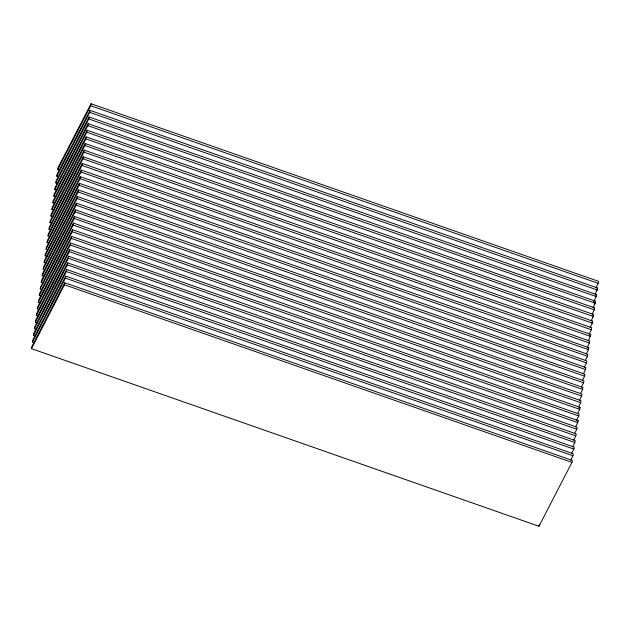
<?xml version="1.0" encoding="UTF-8"?>
<svg xmlns="http://www.w3.org/2000/svg" width="630" height="630" viewBox="0 0 630 630"><rect width="100%" height="100%" fill="white"/><g stroke="black" fill="none" stroke-linecap="round" stroke-linejoin="round"><path stroke-width="0.94" d="M31.5 348.658L31.791 346.665L64.764 282.783L572.245 460.396L571.945 462.381L538.981 526.263L31.5 348.658L64.473 284.776L64.764 282.783M34.327 342.673L32.469 342.027L32.768 340.035L65.733 276.153L573.213 453.765L572.922 455.75L570.693 460.065M35.304 336.042L33.445 335.388L33.736 333.404L66.709 269.522L574.19 447.135L573.891 449.119L571.67 453.435M36.272 329.411L34.414 328.758L34.713 326.773L67.678 262.891L575.159 440.496L574.867 442.488L572.638 446.804M37.249 322.78L35.39 322.127L35.682 320.142L68.654 256.26L576.135 433.865L575.836 435.858L573.615 440.173M38.217 316.15L36.359 315.496L36.658 313.512L69.623 249.63L577.104 427.234L576.812 429.227L574.584 433.542M39.194 309.519L37.335 308.865L37.627 306.873L70.599 242.999L578.08 420.604L577.781 422.596L575.56 426.912M40.163 302.88L38.304 302.235L38.603 300.242L71.568 236.368L579.049 413.973L578.757 415.965L576.529 420.281M41.139 296.25L39.281 295.604L39.572 293.611L72.544 229.737L580.025 407.342L579.726 409.335L577.505 413.65M42.108 289.619L40.249 288.973L40.548 286.981L73.513 223.107L580.994 400.711L580.702 402.704L578.474 407.019M43.084 282.988L41.226 282.342L41.517 280.35L74.49 216.476L581.97 394.081L581.671 396.065L579.45 400.389M44.053 276.357L42.194 275.712L42.493 273.719L75.458 209.845L582.939 387.45L582.648 389.434L580.419 393.75M45.029 269.727L43.171 269.081L43.462 267.089L76.435 203.207L583.915 380.819L583.616 382.804L581.395 387.119M45.998 263.096L44.139 262.442L44.439 260.458L77.403 196.576L584.884 374.189L584.593 376.173L582.364 380.488M46.974 256.465L45.116 255.811L45.407 253.827L78.38 189.945L585.861 367.558L585.561 369.542L583.341 373.858M47.943 249.834L46.084 249.181L46.384 247.196L79.349 183.314L586.829 360.919L586.538 362.911L584.309 367.227M48.919 243.204L47.061 242.55L47.352 240.566L80.325 176.684L587.806 354.288L587.506 356.281L585.286 360.596M49.888 236.573L48.03 235.919L48.329 233.935L81.294 170.053L588.774 347.658L588.483 349.65L586.254 353.966M50.865 229.942L49.006 229.288L49.297 227.296L82.27 163.422L589.751 341.027L589.452 343.019L587.231 347.335M51.833 223.303L49.975 222.658L50.274 220.665L83.239 156.791L590.72 334.396L590.428 336.389L588.199 340.704M52.81 216.673L50.951 216.027L51.243 214.035L84.215 150.161L591.696 327.765L591.397 329.758L589.176 334.073M53.778 210.042L51.92 209.396L52.219 207.404L85.184 143.53L592.665 321.135L592.373 323.127L590.145 327.442M54.755 203.411L52.896 202.766L53.188 200.773L86.16 136.899L593.641 314.504L593.342 316.488L591.121 320.812M55.724 196.78L53.865 196.135L54.164 194.142L87.129 130.26L594.61 307.873L594.318 309.858L592.09 314.173M56.7 190.15L54.841 189.504L55.133 187.512L88.105 123.63L595.586 301.242L595.287 303.227L593.066 307.542M57.669 183.519L55.81 182.865L56.109 180.881L89.074 116.999L596.555 294.612L596.263 296.596L593.586 301.778M58.645 176.888L56.787 176.235L57.078 174.25L90.051 110.368L597.531 287.973L597.232 289.965L595.011 294.281M59.614 170.257L57.755 169.604L58.054 167.619L91.019 103.737L598.5 281.342L598.209 283.335L595.98 287.65M32.469 342.027L65.441 278.145L65.733 276.153M33.445 335.388L66.418 271.514L66.709 269.522M34.414 328.758L67.386 264.884L67.678 262.891M35.39 322.127L68.363 258.253L68.654 256.26M36.359 315.496L69.332 251.622L69.623 249.63M37.335 308.865L70.308 244.991L70.599 242.999M38.304 302.235L71.277 238.353L71.568 236.368M39.281 295.604L72.253 231.722L72.544 229.737M40.249 288.973L73.222 225.091L73.513 223.107M41.226 282.342L74.198 218.46L74.49 216.476M42.194 275.712L75.167 211.83L75.458 209.845M43.171 269.081L76.143 205.199L76.435 203.207M44.139 262.442L77.112 198.568L77.403 196.576M45.116 255.811L78.088 191.937L78.38 189.945M46.084 249.181L79.057 185.307L79.349 183.314M47.061 242.55L80.034 178.676L80.325 176.684M48.03 235.919L81.002 172.045L81.294 170.053M49.006 229.288L81.979 165.414L82.27 163.422M49.975 222.658L82.947 158.776L83.239 156.791M50.951 216.027L83.924 152.145L84.215 150.161M51.92 209.396L84.892 145.514L85.184 143.53M52.896 202.766L85.869 138.883L86.16 136.899M53.865 196.135L86.838 132.253L87.129 130.26M54.841 189.504L87.814 125.622L88.105 123.63M55.81 182.865L88.783 118.991L89.074 116.999M56.787 176.235L89.759 112.361L90.051 110.368M57.755 169.604L90.728 105.73L91.019 103.737M538.981 526.263L539.272 524.27M596.193 290.564L597.531 287.973M595.665 296.336L596.555 294.612M594.247 303.825L595.586 301.242M593.72 309.598L594.61 307.873M592.302 317.095L593.641 314.504M591.775 322.859L592.665 321.135M589.83 336.121L590.72 334.396M587.885 349.382L588.774 347.658M579.127 409.067L580.025 407.342M577.182 422.328L578.08 420.604M90.728 105.73L598.209 283.335M89.759 112.361L597.232 289.965M88.783 118.991L596.263 296.596M87.814 125.622L595.287 303.227M86.838 132.253L594.318 309.858M85.869 138.883L593.342 316.488M84.892 145.514L592.373 323.127M83.924 152.145L591.397 329.758M82.947 158.776L590.428 336.389M81.979 165.414L589.452 343.019M81.002 172.045L588.483 349.65M80.034 178.676L587.506 356.281M79.057 185.307L586.538 362.911M78.088 191.937L585.561 369.542M77.112 198.568L584.593 376.173M76.143 205.199L583.616 382.804M75.167 211.83L582.648 389.434M74.198 218.46L581.671 396.065M73.222 225.091L580.702 402.704M72.253 231.722L579.726 409.335M71.277 238.353L578.757 415.965M70.308 244.991L577.781 422.596M69.332 251.622L576.812 429.227M68.363 258.253L575.836 435.858M67.386 264.884L574.867 442.488M66.418 271.514L573.891 449.119M65.441 278.145L572.922 455.75M64.473 284.776L571.945 462.381"/></g></svg>
